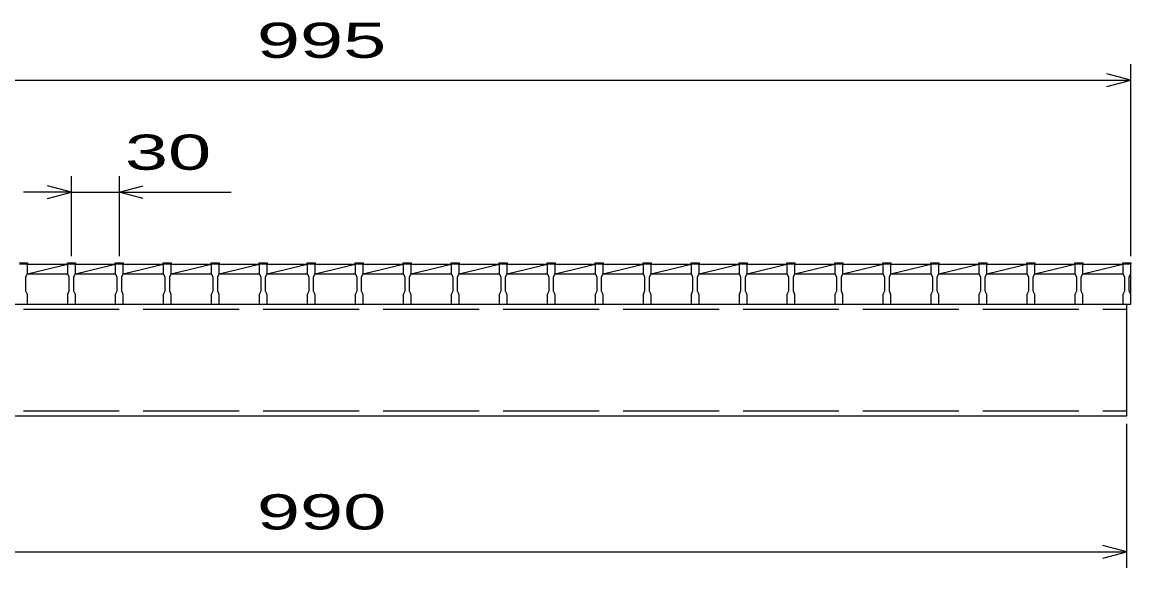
# Model space of a CAD drawing. Units: millimetres, scale not verified. Extents: x -1820 to 1731, y -1282 to 1054.
# Drawn here: x -1117 to -424, y -682 to -341 of the extents above; entities that cross this region are included whole.
import ezdxf
from ezdxf.enums import TextEntityAlignment as Align

# ---------------------------------------------------------------- set-up
doc = ezdxf.new("R2010")
doc.units = ezdxf.units.MM
doc.header["$LTSCALE"] = 10
doc.linetypes.add('DASHED', pattern=[7.5, 6, -1.5])
doc.layers.add('16', color=3, linetype='Continuous', lineweight=25)
doc.layers.add('22', color=4, linetype='Continuous', lineweight=25)
doc.styles.add('ベクトル', font='')
doc.styles.get('ベクトル').set_extended_font_data('ベクトル')

msp = doc.modelspace()

# ---------------------------------------------------------------- linework, layer by layer
at = {"layer": '16'}
for p, q in [((-1119, -491.8), (-1114, -491.8)), ((-1114, -491.8), (-1114, -492.5)), ((-1089, -492.5), (-1089, -491.8)), ((-1089, -491.8), (-1084, -491.8)), ((-1084, -491.8), (-1084, -492.5)), ((-1059, -492.5), (-1059, -491.8)), ((-1059, -491.8), (-1054, -491.8)), ((-1054, -491.8), (-1054, -492.5)), ((-1029, -492.5), (-1029, -491.8)), ((-1029, -491.8), (-1024, -491.8)), ((-1024, -491.8), (-1024, -492.5)), ((-999, -492.5), (-999, -491.8)), ((-999, -491.8), (-994, -491.8)), ((-994, -491.8), (-994, -492.5)), ((-969, -492.5), (-969, -491.8)), ((-969, -491.8), (-964, -491.8)), ((-964, -491.8), (-964, -492.5)), ((-939, -492.5), (-939, -491.8)), ((-939, -491.8), (-934, -491.8)), ((-934, -491.8), (-934, -492.5)), ((-909, -492.5), (-909, -491.8)), ((-909, -491.8), (-904, -491.8)), ((-904, -491.8), (-904, -492.5)), ((-879, -492.5), (-879, -491.8)), ((-879, -491.8), (-874, -491.8)), ((-874, -491.8), (-874, -492.5)), ((-849, -492.5), (-849, -491.8)), ((-849, -491.8), (-844, -491.8)), ((-844, -491.8), (-844, -492.5)), ((-819, -492.5), (-819, -491.8)), ((-819, -491.8), (-814, -491.8)), ((-814, -491.8), (-814, -492.5)), ((-789, -492.5), (-789, -491.8)), ((-789, -491.8), (-784, -491.8)), ((-784, -491.8), (-784, -492.5)), ((-759, -492.5), (-759, -491.8)), ((-759, -491.8), (-754, -491.8)), ((-754, -491.8), (-754, -492.5)), ((-729, -492.5), (-729, -491.8)), ((-729, -491.8), (-724, -491.8)), ((-724, -491.8), (-724, -492.5)), ((-699, -492.5), (-699, -491.8)), ((-699, -491.8), (-694, -491.8)), ((-694, -491.8), (-694, -492.5)), ((-669, -492.5), (-669, -491.8)), ((-669, -491.8), (-664, -491.8)), ((-664, -491.8), (-664, -492.5)), ((-639, -492.5), (-639, -491.8)), ((-639, -491.8), (-634, -491.8)), ((-634, -491.8), (-634, -492.5)), ((-609, -492.5), (-609, -491.8)), ((-609, -491.8), (-604, -491.8)), ((-604, -491.8), (-604, -492.5)), ((-579, -492.5), (-579, -491.8)), ((-579, -491.8), (-574, -491.8)), ((-574, -491.8), (-574, -492.5)), ((-549, -492.5), (-549, -491.8)), ((-549, -491.8), (-544, -491.8)), ((-544, -491.8), (-544, -492.5)), ((-519, -492.5), (-519, -491.8)), ((-519, -491.8), (-514, -491.8)), ((-514, -491.8), (-514, -492.5)), ((-489, -492.5), (-489, -491.8)), ((-489, -491.8), (-484, -491.8)), ((-484, -491.8), (-484, -492.5)), ((-459, -492.5), (-459, -491.8)), ((-459, -491.8), (-454, -491.8)), ((-454, -491.8), (-454, -492.5)), ((-429, -492.5), (-429, -491.8)), ((-429, -491.8), (-424, -491.8)), ((-424, -491.8), (-424, -492.5)), ((-1114, -492.5), (-1119, -492.5)), ((-1115, -500.5), (-1114, -498.5)), ((-1114, -498.5), (-1114, -492.5)), ((-1114, -492.5), (-1089, -492.5)), ((-1114, -498.5), (-1089, -492.5)), ((-1114, -498.5), (-1089, -498.5)), ((-1089, -492.5), (-1089, -498.5)), ((-1084, -492.5), (-1089, -492.5)), ((-1089, -498.5), (-1088, -500.5)), ((-1085, -500.5), (-1084, -498.5)), ((-1084, -498.5), (-1084, -492.5)), ((-1084, -492.5), (-1059, -492.5)), ((-1084, -498.5), (-1059, -492.5)), ((-1084, -498.5), (-1059, -498.5)), ((-1059, -492.5), (-1059, -498.5)), ((-1054, -492.5), (-1059, -492.5)), ((-1059, -498.5), (-1058, -500.5)), ((-1055, -500.5), (-1054, -498.5)), ((-1054, -498.5), (-1054, -492.5)), ((-1054, -492.5), (-1029, -492.5)), ((-1054, -498.5), (-1029, -492.5)), ((-1054, -498.5), (-1029, -498.5)), ((-1029, -492.5), (-1029, -498.5)), ((-1024, -492.5), (-1029, -492.5)), ((-1029, -498.5), (-1028, -500.5)), ((-1025, -500.5), (-1024, -498.5)), ((-1024, -498.5), (-1024, -492.5)), ((-1024, -492.5), (-999, -492.5)), ((-1024, -498.5), (-999, -492.5)), ((-1024, -498.5), (-999, -498.5)), ((-999, -492.5), (-999, -498.5)), ((-994, -492.5), (-999, -492.5)), ((-999, -498.5), (-998, -500.5)), ((-995, -500.5), (-994, -498.5)), ((-994, -498.5), (-994, -492.5)), ((-994, -492.5), (-969, -492.5)), ((-994, -498.5), (-969, -492.5)), ((-994, -498.5), (-969, -498.5)), ((-969, -492.5), (-969, -498.5)), ((-964, -492.5), (-969, -492.5)), ((-969, -498.5), (-968, -500.5)), ((-965, -500.5), (-964, -498.5)), ((-964, -498.5), (-964, -492.5)), ((-964, -492.5), (-939, -492.5)), ((-964, -498.5), (-939, -492.5)), ((-964, -498.5), (-939, -498.5)), ((-939, -492.5), (-939, -498.5)), ((-934, -492.5), (-939, -492.5)), ((-939, -498.5), (-938, -500.5)), ((-935, -500.5), (-934, -498.5)), ((-934, -498.5), (-934, -492.5)), ((-934, -492.5), (-909, -492.5)), ((-934, -498.5), (-909, -492.5)), ((-934, -498.5), (-909, -498.5)), ((-909, -492.5), (-909, -498.5)), ((-904, -492.5), (-909, -492.5)), ((-909, -498.5), (-908, -500.5)), ((-905, -500.5), (-904, -498.5)), ((-904, -498.5), (-904, -492.5)), ((-904, -492.5), (-879, -492.5)), ((-904, -498.5), (-879, -492.5)), ((-904, -498.5), (-879, -498.5)), ((-879, -492.5), (-879, -498.5)), ((-874, -492.5), (-879, -492.5)), ((-879, -498.5), (-878, -500.5)), ((-875, -500.5), (-874, -498.5)), ((-874, -498.5), (-874, -492.5)), ((-874, -492.5), (-849, -492.5)), ((-874, -498.5), (-849, -492.5)), ((-874, -498.5), (-849, -498.5)), ((-849, -492.5), (-849, -498.5)), ((-844, -492.5), (-849, -492.5)), ((-849, -498.5), (-848, -500.5)), ((-845, -500.5), (-844, -498.5)), ((-844, -498.5), (-844, -492.5)), ((-844, -492.5), (-819, -492.5)), ((-844, -498.5), (-819, -492.5)), ((-844, -498.5), (-819, -498.5)), ((-819, -492.5), (-819, -498.5)), ((-814, -492.5), (-819, -492.5)), ((-819, -498.5), (-818, -500.5)), ((-815, -500.5), (-814, -498.5)), ((-814, -498.5), (-814, -492.5)), ((-814, -492.5), (-789, -492.5)), ((-814, -498.5), (-789, -492.5)), ((-814, -498.5), (-789, -498.5)), ((-789, -492.5), (-789, -498.5)), ((-784, -492.5), (-789, -492.5)), ((-789, -498.5), (-788, -500.5)), ((-785, -500.5), (-784, -498.5)), ((-784, -498.5), (-784, -492.5)), ((-784, -492.5), (-759, -492.5)), ((-784, -498.5), (-759, -492.5)), ((-784, -498.5), (-759, -498.5)), ((-759, -492.5), (-759, -498.5)), ((-754, -492.5), (-759, -492.5)), ((-759, -498.5), (-758, -500.5)), ((-755, -500.5), (-754, -498.5)), ((-754, -498.5), (-754, -492.5)), ((-754, -492.5), (-729, -492.5)), ((-754, -498.5), (-729, -492.5)), ((-754, -498.5), (-729, -498.5)), ((-729, -492.5), (-729, -498.5)), ((-724, -492.5), (-729, -492.5)), ((-729, -498.5), (-728, -500.5)), ((-725, -500.5), (-724, -498.5)), ((-724, -498.5), (-724, -492.5)), ((-724, -492.5), (-699, -492.5)), ((-724, -498.5), (-699, -492.5)), ((-724, -498.5), (-699, -498.5)), ((-699, -492.5), (-699, -498.5)), ((-694, -492.5), (-699, -492.5)), ((-699, -498.5), (-698, -500.5)), ((-695, -500.5), (-694, -498.5)), ((-694, -498.5), (-694, -492.5)), ((-694, -492.5), (-669, -492.5)), ((-694, -498.5), (-669, -492.5)), ((-694, -498.5), (-669, -498.5)), ((-669, -492.5), (-669, -498.5)), ((-664, -492.5), (-669, -492.5)), ((-669, -498.5), (-668, -500.5)), ((-665, -500.5), (-664, -498.5)), ((-664, -498.5), (-664, -492.5)), ((-664, -492.5), (-639, -492.5)), ((-664, -498.5), (-639, -492.5)), ((-664, -498.5), (-639, -498.5)), ((-639, -492.5), (-639, -498.5)), ((-634, -492.5), (-639, -492.5)), ((-639, -498.5), (-638, -500.5)), ((-635, -500.5), (-634, -498.5)), ((-634, -498.5), (-634, -492.5)), ((-634, -492.5), (-609, -492.5)), ((-634, -498.5), (-609, -492.5)), ((-634, -498.5), (-609, -498.5)), ((-609, -492.5), (-609, -498.5)), ((-604, -492.5), (-609, -492.5)), ((-609, -498.5), (-608, -500.5)), ((-605, -500.5), (-604, -498.5)), ((-604, -498.5), (-604, -492.5)), ((-604, -492.5), (-579, -492.5)), ((-604, -498.5), (-579, -492.5)), ((-604, -498.5), (-579, -498.5)), ((-579, -492.5), (-579, -498.5)), ((-574, -492.5), (-579, -492.5)), ((-579, -498.5), (-578, -500.5)), ((-575, -500.5), (-574, -498.5)), ((-574, -498.5), (-574, -492.5)), ((-574, -492.5), (-549, -492.5)), ((-574, -498.5), (-549, -492.5)), ((-574, -498.5), (-549, -498.5)), ((-549, -492.5), (-549, -498.5)), ((-544, -492.5), (-549, -492.5)), ((-549, -498.5), (-548, -500.5)), ((-545, -500.5), (-544, -498.5)), ((-544, -498.5), (-544, -492.5)), ((-544, -492.5), (-519, -492.5)), ((-544, -498.5), (-519, -492.5)), ((-544, -498.5), (-519, -498.5)), ((-519, -492.5), (-519, -498.5)), ((-514, -492.5), (-519, -492.5)), ((-519, -498.5), (-518, -500.5)), ((-515, -500.5), (-514, -498.5)), ((-514, -498.5), (-514, -492.5)), ((-514, -492.5), (-489, -492.5)), ((-514, -498.5), (-489, -492.5)), ((-514, -498.5), (-489, -498.5)), ((-489, -492.5), (-489, -498.5)), ((-484, -492.5), (-489, -492.5)), ((-489, -498.5), (-488, -500.5)), ((-485, -500.5), (-484, -498.5)), ((-484, -498.5), (-484, -492.5)), ((-484, -492.5), (-459, -492.5)), ((-484, -498.5), (-459, -492.5)), ((-484, -498.5), (-459, -498.5)), ((-459, -492.5), (-459, -498.5)), ((-454, -492.5), (-459, -492.5)), ((-459, -498.5), (-458, -500.5)), ((-455, -500.5), (-454, -498.5)), ((-454, -498.5), (-454, -492.5)), ((-454, -492.5), (-429, -492.5)), ((-454, -498.5), (-429, -492.5)), ((-454, -498.5), (-429, -498.5)), ((-429, -492.5), (-429, -498.5)), ((-424, -492.5), (-429, -492.5)), ((-429, -498.5), (-428, -500.5)), ((-425, -500.5), (-424, -498.5)), ((-424, -498.5), (-424, -492.5)), ((-424, -517.5), (-424, -492.5)), ((-1115, -509.5), (-1115, -500.5)), ((-1088, -500.5), (-1088, -509.5)), ((-1085, -509.5), (-1085, -500.5)), ((-1058, -500.5), (-1058, -509.5)), ((-1055, -509.5), (-1055, -500.5)), ((-1028, -500.5), (-1028, -509.5)), ((-1025, -509.5), (-1025, -500.5)), ((-998, -500.5), (-998, -509.5)), ((-995, -509.5), (-995, -500.5)), ((-968, -500.5), (-968, -509.5)), ((-965, -509.5), (-965, -500.5)), ((-938, -500.5), (-938, -509.5)), ((-935, -509.5), (-935, -500.5)), ((-908, -500.5), (-908, -509.5)), ((-905, -509.5), (-905, -500.5)), ((-878, -500.5), (-878, -509.5)), ((-875, -509.5), (-875, -500.5)), ((-848, -500.5), (-848, -509.5)), ((-845, -509.5), (-845, -500.5)), ((-818, -500.5), (-818, -509.5)), ((-815, -509.5), (-815, -500.5)), ((-788, -500.5), (-788, -509.5)), ((-785, -509.5), (-785, -500.5)), ((-758, -500.5), (-758, -509.5)), ((-755, -509.5), (-755, -500.5)), ((-728, -500.5), (-728, -509.5)), ((-725, -509.5), (-725, -500.5)), ((-698, -500.5), (-698, -509.5)), ((-695, -509.5), (-695, -500.5)), ((-668, -500.5), (-668, -509.5)), ((-665, -509.5), (-665, -500.5)), ((-638, -500.5), (-638, -509.5)), ((-635, -509.5), (-635, -500.5)), ((-608, -500.5), (-608, -509.5)), ((-605, -509.5), (-605, -500.5)), ((-578, -500.5), (-578, -509.5)), ((-575, -509.5), (-575, -500.5)), ((-548, -500.5), (-548, -509.5)), ((-545, -509.5), (-545, -500.5)), ((-518, -500.5), (-518, -509.5)), ((-515, -509.5), (-515, -500.5)), ((-488, -500.5), (-488, -509.5)), ((-485, -509.5), (-485, -500.5)), ((-458, -500.5), (-458, -509.5)), ((-455, -509.5), (-455, -500.5)), ((-428, -500.5), (-428, -509.5)), ((-425, -509.5), (-425, -500.5)), ((-1114, -511.5), (-1115, -509.5)), ((-1114, -517.5), (-1114, -511.5)), ((-1088, -509.5), (-1089, -511.5)), ((-1089, -511.5), (-1089, -517.5)), ((-1084, -511.5), (-1085, -509.5)), ((-1084, -517.5), (-1084, -511.5)), ((-1058, -509.5), (-1059, -511.5)), ((-1059, -511.5), (-1059, -517.5)), ((-1054, -511.5), (-1055, -509.5)), ((-1054, -517.5), (-1054, -511.5)), ((-1028, -509.5), (-1029, -511.5)), ((-1029, -511.5), (-1029, -517.5)), ((-1024, -511.5), (-1025, -509.5)), ((-1024, -517.5), (-1024, -511.5)), ((-998, -509.5), (-999, -511.5)), ((-999, -511.5), (-999, -517.5)), ((-994, -511.5), (-995, -509.5)), ((-994, -517.5), (-994, -511.5)), ((-968, -509.5), (-969, -511.5)), ((-969, -511.5), (-969, -517.5)), ((-964, -511.5), (-965, -509.5)), ((-964, -517.5), (-964, -511.5)), ((-938, -509.5), (-939, -511.5)), ((-939, -511.5), (-939, -517.5)), ((-934, -511.5), (-935, -509.5)), ((-934, -517.5), (-934, -511.5)), ((-908, -509.5), (-909, -511.5)), ((-909, -511.5), (-909, -517.5)), ((-904, -511.5), (-905, -509.5)), ((-904, -517.5), (-904, -511.5)), ((-878, -509.5), (-879, -511.5)), ((-879, -511.5), (-879, -517.5)), ((-874, -511.5), (-875, -509.5)), ((-874, -517.5), (-874, -511.5)), ((-848, -509.5), (-849, -511.5)), ((-849, -511.5), (-849, -517.5)), ((-844, -511.5), (-845, -509.5)), ((-844, -517.5), (-844, -511.5)), ((-818, -509.5), (-819, -511.5)), ((-819, -511.5), (-819, -517.5)), ((-814, -511.5), (-815, -509.5)), ((-814, -517.5), (-814, -511.5)), ((-788, -509.5), (-789, -511.5)), ((-789, -511.5), (-789, -517.5)), ((-784, -511.5), (-785, -509.5)), ((-784, -517.5), (-784, -511.5)), ((-758, -509.5), (-759, -511.5)), ((-759, -511.5), (-759, -517.5)), ((-754, -511.5), (-755, -509.5)), ((-754, -517.5), (-754, -511.5)), ((-728, -509.5), (-729, -511.5)), ((-729, -511.5), (-729, -517.5)), ((-724, -511.5), (-725, -509.5)), ((-724, -517.5), (-724, -511.5)), ((-698, -509.5), (-699, -511.5)), ((-699, -511.5), (-699, -517.5)), ((-694, -511.5), (-695, -509.5)), ((-694, -517.5), (-694, -511.5)), ((-668, -509.5), (-669, -511.5)), ((-669, -511.5), (-669, -517.5)), ((-664, -511.5), (-665, -509.5)), ((-664, -517.5), (-664, -511.5)), ((-638, -509.5), (-639, -511.5)), ((-639, -511.5), (-639, -517.5)), ((-634, -511.5), (-635, -509.5)), ((-634, -517.5), (-634, -511.5)), ((-608, -509.5), (-609, -511.5)), ((-609, -511.5), (-609, -517.5)), ((-604, -511.5), (-605, -509.5)), ((-604, -517.5), (-604, -511.5)), ((-578, -509.5), (-579, -511.5)), ((-579, -511.5), (-579, -517.5)), ((-574, -511.5), (-575, -509.5)), ((-574, -517.5), (-574, -511.5)), ((-548, -509.5), (-549, -511.5)), ((-549, -511.5), (-549, -517.5)), ((-544, -511.5), (-545, -509.5)), ((-544, -517.5), (-544, -511.5)), ((-518, -509.5), (-519, -511.5)), ((-519, -511.5), (-519, -517.5)), ((-514, -511.5), (-515, -509.5)), ((-514, -517.5), (-514, -511.5)), ((-488, -509.5), (-489, -511.5)), ((-489, -511.5), (-489, -517.5)), ((-484, -511.5), (-485, -509.5)), ((-484, -517.5), (-484, -511.5)), ((-458, -509.5), (-459, -511.5)), ((-459, -511.5), (-459, -517.5)), ((-454, -511.5), (-455, -509.5)), ((-454, -517.5), (-454, -511.5)), ((-428, -509.5), (-429, -511.5)), ((-429, -511.5), (-429, -517.5)), ((-424, -511.5), (-425, -509.5)), ((-424, -517.5), (-424, -511.5)), ((-1416.5, -517.5), (-426.5, -517.5)), ((-1119, -517.5), (-1114, -517.5)), ((-1114, -517.5), (-1089, -517.5)), ((-1089, -517.5), (-1084, -517.5)), ((-1084, -517.5), (-1059, -517.5)), ((-1059, -517.5), (-1054, -517.5)), ((-1054, -517.5), (-1029, -517.5)), ((-1029, -517.5), (-1024, -517.5)), ((-1024, -517.5), (-999, -517.5)), ((-999, -517.5), (-994, -517.5)), ((-994, -517.5), (-969, -517.5)), ((-969, -517.5), (-964, -517.5)), ((-964, -517.5), (-939, -517.5)), ((-939, -517.5), (-934, -517.5)), ((-934, -517.5), (-909, -517.5)), ((-909, -517.5), (-904, -517.5)), ((-904, -517.5), (-879, -517.5)), ((-879, -517.5), (-874, -517.5)), ((-874, -517.5), (-849, -517.5)), ((-849, -517.5), (-844, -517.5)), ((-844, -517.5), (-819, -517.5)), ((-819, -517.5), (-814, -517.5)), ((-814, -517.5), (-789, -517.5)), ((-789, -517.5), (-784, -517.5)), ((-784, -517.5), (-759, -517.5)), ((-759, -517.5), (-754, -517.5)), ((-754, -517.5), (-729, -517.5)), ((-729, -517.5), (-724, -517.5)), ((-724, -517.5), (-699, -517.5)), ((-699, -517.5), (-694, -517.5)), ((-694, -517.5), (-669, -517.5)), ((-669, -517.5), (-664, -517.5)), ((-664, -517.5), (-639, -517.5)), ((-639, -517.5), (-634, -517.5)), ((-634, -517.5), (-609, -517.5)), ((-609, -517.5), (-604, -517.5)), ((-604, -517.5), (-579, -517.5)), ((-579, -517.5), (-574, -517.5)), ((-574, -517.5), (-549, -517.5)), ((-549, -517.5), (-544, -517.5)), ((-544, -517.5), (-519, -517.5)), ((-519, -517.5), (-514, -517.5)), ((-514, -517.5), (-489, -517.5)), ((-489, -517.5), (-484, -517.5)), ((-484, -517.5), (-459, -517.5)), ((-459, -517.5), (-454, -517.5)), ((-454, -517.5), (-429, -517.5)), ((-429, -517.5), (-424, -517.5)), ((-426.5, -587.5), (-426.5, -517.5)), ((-1416.5, -587.5), (-426.5, -587.5))]:
    msp.add_line(p, q, dxfattribs=at)
at = {"layer": '16', "linetype": 'DASHED'}
for p, q in [((-1416.5, -520.7), (-426.5, -520.7)), ((-1416.5, -584.3), (-426.5, -584.3))]:
    msp.add_line(p, q, dxfattribs=at)
at = {"layer": '22'}
for p, q in [((-424, -377.5), (-439, -373.5)), ((-424, -487.5), (-424, -367.5)), ((-1419, -377.5), (-424, -377.5)), ((-439, -381.5), (-424, -377.5)), ((-1086.5, -447.5), (-1101.5, -443.5)), ((-1086.5, -487.5), (-1086.5, -437.5)), ((-1056.5, -437.5), (-1056.5, -487.5)), ((-1056.5, -447.5), (-1041.5, -443.5)), ((-1086.5, -447.5), (-1116.5, -447.5)), ((-1101.5, -451.5), (-1086.5, -447.5)), ((-1086.5, -447.5), (-1056.5, -447.5)), ((-1041.5, -451.5), (-1056.5, -447.5)), ((-1056.5, -447.5), (-986.5, -447.5)), ((-426.5, -682.5), (-426.5, -592.5)), ((-426.5, -672.5), (-441.5, -668.5)), ((-1416.5, -672.5), (-426.5, -672.5)), ((-441.5, -676.5), (-426.5, -672.5))]:
    msp.add_line(p, q, dxfattribs=at)

# ---------------------------------------------------------------- texts
at = {"layer": '22', "color": 2, "style": 'ベクトル', "width": 1.65}
for s, p in [(' 995 ', (-984, -352.5)), (' 30 ', (-1066.5, -422.5)), (' 990 ', (-984, -647.5))]:
    msp.add_text(s, height=21.99, dxfattribs=at).set_placement(p, align=Align.MIDDLE_LEFT)

doc.saveas('drawing.dxf')
